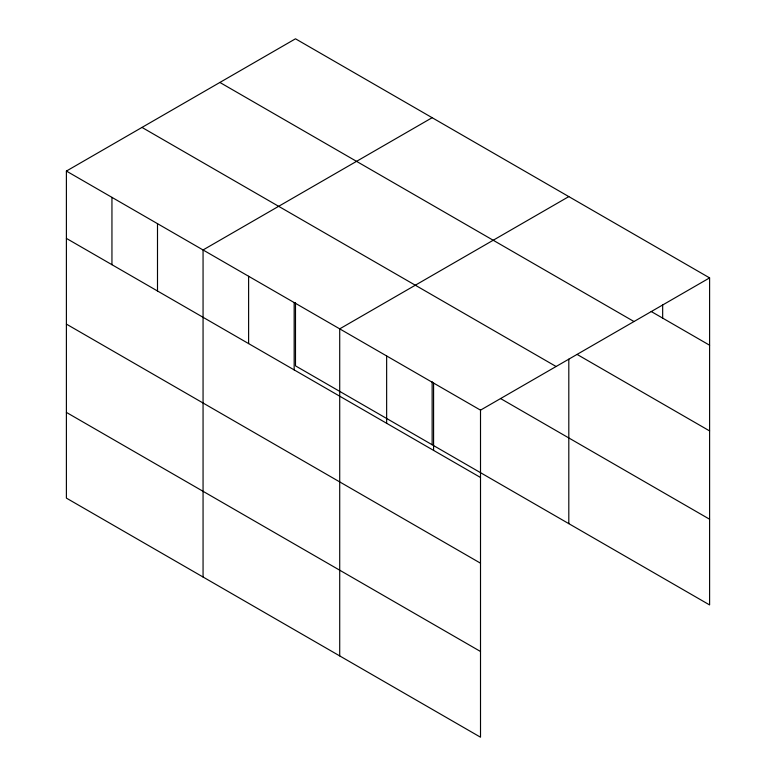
<?xml version="1.0" encoding="UTF-8"?>
<svg xmlns="http://www.w3.org/2000/svg" width="776" height="776" viewBox="0 0 776 776"><rect width="100%" height="100%" fill="white"/><g stroke="black" fill="none" stroke-linecap="round" stroke-linejoin="round"><path stroke-width="1.16" d="M66.397 171.069L480.509 410.145L480.509 737.2L66.397 498.114L66.397 171.069L295.491 38.8L709.603 277.886L709.603 604.931L295.491 365.855L295.491 302.756M432.145 117.7L203.06 249.959L203.06 577.014M568.808 196.6L339.713 328.859L339.713 655.914M480.509 410.145L709.603 277.886M651.2 311.496L709.603 345.223M219.889 82.45L634.002 321.536M577.15 354.457L709.603 430.923M141.998 127.419L556.111 366.505M500.472 398.495L709.603 519.231M66.397 238.397L480.509 477.482M66.397 324.106L480.509 563.192M66.397 412.405L480.509 651.491M662.665 304.9L662.665 318.121M568.808 359.181L568.808 523.645M433.58 383.053L433.58 450.39M432.145 381.656L432.145 444.745M386.642 355.961L386.642 423.289M294.162 302.562L294.162 369.9M248.611 276.266L248.611 343.603M157.499 223.663L157.499 291M111.948 197.366L111.948 264.703"/></g></svg>
